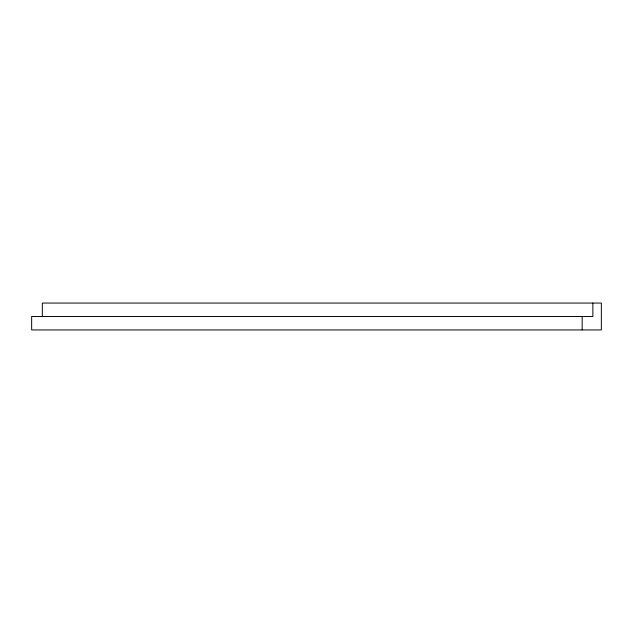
<?xml version="1.0" encoding="UTF-8"?>
<svg xmlns="http://www.w3.org/2000/svg" width="633" height="633" viewBox="0 0 633 633"><rect width="100%" height="100%" fill="white"/><g stroke="black" fill="none" stroke-linecap="round" stroke-linejoin="round"><path stroke-width="0.95" d="M592.86 303.057L592.86 316.5L31.65 316.5L31.65 329.943L601.35 329.943L601.35 303.057L42.332 303.057L42.332 316.5M582.178 316.5L582.178 329.943"/></g></svg>
